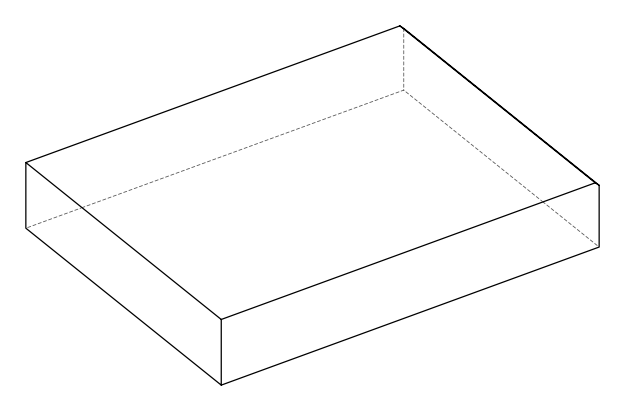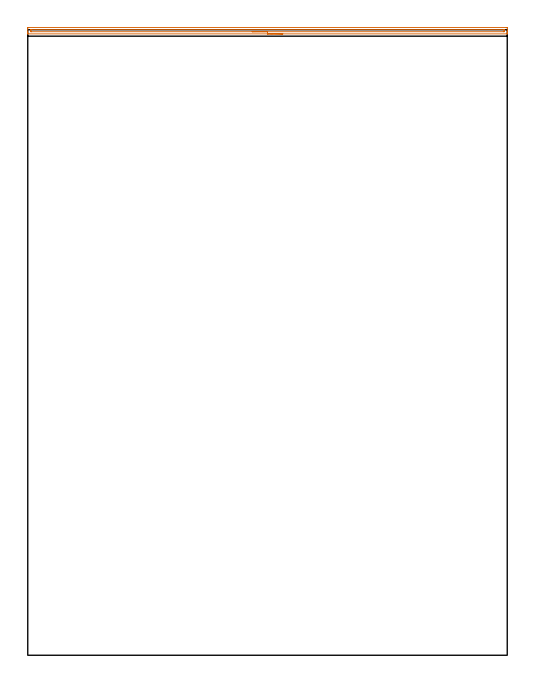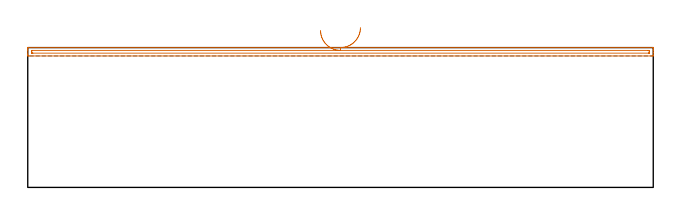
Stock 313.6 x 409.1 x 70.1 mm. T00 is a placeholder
(PLAN: 1 operations, 0 tool changes, 5.2 min)
(1 AREA_MILL | FG_CHAMFER_SURFACE | UGT0205_001 | 5.18 min | 2766 mm3)
(TOOL UGT0205_001 | Chamfer Mill 20 x 3 x 45 deg. | D20 FL50 Z2)
(OP 1 AREA_MILL)
G17 G21 G94 G90
T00 M6
G54
G17 G0 G90 X166.8 Y406.4 S1061 M3
G43 Z80.1 H0
G94 G1 X166.762 Z79.228 F250.
X166.648 Z78.363
X166.459 Z77.512
X166.197 Z76.68
X165.863 Z75.874
X165.46 Z75.1
X164.991 Z74.364
X164.46 Z73.672
X163.871 Z73.029
X163.228 Z72.439
X162.536 Z71.908
X161.8 Z71.44
X161.026 Z71.037
X160.22 Z70.703
X159.388 Z70.441
X158.536 Z70.252
X157.672 Z70.138
X156.8 Z70.1
X0.16
X0.01 Y406.402 Z70.088
X0.002 Y406.525 Z69.967
X0. Y406.652 Z69.847
Y406.997 Z69.502
Y407.626 Z68.869
Y409.688 Z66.809
X0.004 Y410.249 Z66.246
X0.01 Y410.592 Z65.903
X0.251 Y410.597 Z65.9
X0.607 Y410.6
X312.993
X313.349 Y410.597
X313.59 Y410.592 Z65.903
X313.6 Y410.249 Z66.246
Y408.814 Z67.683
Y407.626 Z68.869
Y406.997 Z69.502
Y406.652 Z69.847
Y406.526 Z69.966
X313.59 Y406.402 Z70.088
X313.44 Y406.4 Z70.1
X156.8
Y407.814 Z68.686
X2.392 Y407.815 Z68.685
X2.198 Y407.816 Z68.684
X2.048 Y407.82 Z68.68
X2.017 Y407.821 Z68.679
X2.01 Y407.838 Z68.662
X2.006 Y407.865 Z68.635
X2.001 Y408.008 Z68.492
X2. Y408.5 Z68.
Y408.883 Z67.617
X2.002 Y409.011 Z67.489
X2.006 Y409.114 Z67.386
X2.01 Y409.176 Z67.324
X2.043 Y409.179 Z67.321
X2.392 Y409.184 Z67.316
X2.585 Y409.185 Z67.315
X311.208
X311.402 Y409.184 Z67.316
X311.552 Y409.18 Z67.32
X311.583 Y409.179 Z67.321
X311.59 Y409.162 Z67.338
X311.594 Y409.135 Z67.365
X311.599 Y408.992 Z67.508
X311.6 Y408.5 Z68.
Y408.117 Z68.383
X311.598 Y407.989 Z68.511
X311.594 Y407.886 Z68.614
X311.59 Y407.824 Z68.676
X311.557 Y407.821 Z68.679
X311.208 Y407.816 Z68.684
X311.015 Y407.815 Z68.685
X156.8 Y407.814 Z68.686
X155.928 Z68.724
X155.063 Z68.838
X154.212 Z69.026
X153.38 Z69.289
X152.574 Z69.623
X151.8 Z70.026
X151.064 Z70.494
X150.372 Z71.025
X149.729 Z71.615
X149.14 Z72.258
X148.608 Z72.95
X148.14 Z73.686
X147.737 Z74.46
X147.403 Z75.266
X147.141 Z76.098
X146.952 Z76.949
X146.838 Z77.814
X146.8 Z78.686
G0 Z80.1
M5
M2
